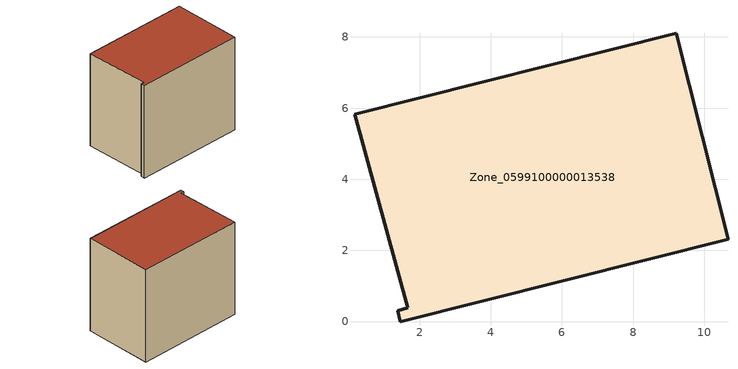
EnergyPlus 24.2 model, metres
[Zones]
Zone_0599100000013538
 floor ground (C_G): 0.17,5.82 9.21,8.1 10.67,2.32 1.46,0 1.38,0.3 1.67,0.39 z0
 wall outside (C_F): 10.67,2.32 9.21,8.1 0.17,5.82 1.67,0.39 1.38,0.3 1.46,0 10.67,2.32 z0:8.31
 roof outside (C_R): 9.21,8.1 0.17,5.82 1.67,0.39 1.38,0.3 1.46,0 10.67,2.32 z8.31
[BUILDING]
Pand.0599100000013538: North Axis=0; Terrain=City; Loads Convergence Tolerance Value=0.04; Temperature Convergence Tolerance Value=0.4; Solar Distribution=FullExterior; Maximum Number of Warmup Days=25; Minimum Number of Warmup Days=1
[Site:Location]
Rotterdam.The.Hague.AP_ZH_NLD Design_Conditions: Latitude=51.96; Longitude=4.45; Time Zone=1; Elevation=-4.5
[SITE:GROUNDTEMPERATURE:BUILDINGSURFACE]
18, 18, 18, 18, 18, 18, 18, 18, 18, 18, 18, 18
[MATERIAL] Thermal Absorptance=0.9; Solar Absorptance=0.7; Visible Absorptance=0.7
Name | Roughness | Thickness | Conductivity | Density | Specific Heat
G.TI.1965-1974 | MediumSmooth | 0.15 | 0.882353 | 540 | 1210
F.TI.1965-1974 | Rough | 0.3 | 0.697674 | 1920 | 840
R.TI.1965-1974 | MediumRough | 0.2 | 0.232558 | 1500 | 1000
[CONSTRUCTION]
C_G: G.TI.1965-1974
C_F: F.TI.1965-1974
C_R: R.TI.1965-1974
[ZONE]
Zone_0599100000013538: Type=1; Multiplier=1; Ceiling Height=Autocalculate; Volume=Autocalculate; Floor Area=autocalculate; Part of Total Floor Area=Yes
[ZONEINFILTRATION:DESIGNFLOWRATE]
Infil_Zone_0599100000013538: Zone or ZoneList or Space or SpaceList=Zone_0599100000013538; Schedule=AlwaysOn; Design Flow Rate Calculation Method=Flow/Area; Flow Rate per Floor Area=0.003; Constant Term Coefficient=1; Temperature Term Coefficient=0; Velocity Term Coefficient=0; Velocity Squared Term Coefficient=0
[HVACTEMPLATE:ZONE:IDEALLOADSAIRSYSTEM]
Zone_0599100000013538: Maximum Heating Supply Air Temperature=50; Minimum Cooling Supply Air Temperature=13; Maximum Heating Supply Air Humidity Ratio=0.0156; Minimum Cooling Supply Air Humidity Ratio=0.0077; Heating Limit=NoLimit; Cooling Limit=NoLimit; Dehumidification Control Type=ConstantSensibleHeatRatio; Cooling Sensible Heat Ratio=0.7; Dehumidification Setpoint=60; Humidification Control Type=None; Humidification Setpoint=30; Outdoor Air Method=None; Outdoor Air Flow Rate per Person=0.00944; Outdoor Air Flow Rate per Zone Floor Area=0; Outdoor Air Flow Rate per Zone=0; Demand Controlled Ventilation Type=None; Outdoor Air Economizer Type=NoEconomizer; Heat Recovery Type=None; Sensible Heat Recovery Effectiveness=0.7; Latent Heat Recovery Effectiveness=0.65
[ZONECONTROL:THERMOSTAT]
ThermostatControl_Zone_0599100000013538: Zone or ZoneList=Zone_0599100000013538; Control Type Schedule=DualSetpointControlType; Control 1=Thermostat_Zone_0599100000013538; Temperature Difference Between Cutout And Setpoint=0
[THERMOSTATSETPOINT:DUALSETPOINT]
Thermostat_Zone_0599100000013538: Heating Setpoint Temperature Schedule=HeatingSetpoint_Zone_0599100000013538; Cooling Setpoint Temperature Schedule=CoolingSetpoint_Zone_0599100000013538
[SCHEDULE:COMPACT]
HeatingSetpoint_Zone_0599100000013538: Through: 12/31, For: AllDays, Until: 24:00, 21
CoolingSetpoint_Zone_0599100000013538: Through: 12/31, For: AllDays, Until: 24:00, 24
DualSetpointControlType: Through: 12/31, For: AllDays, Until: 24:00, 4
AlwaysOn: Through: 12/31, For: AllDays, Until: 24:00, 1
